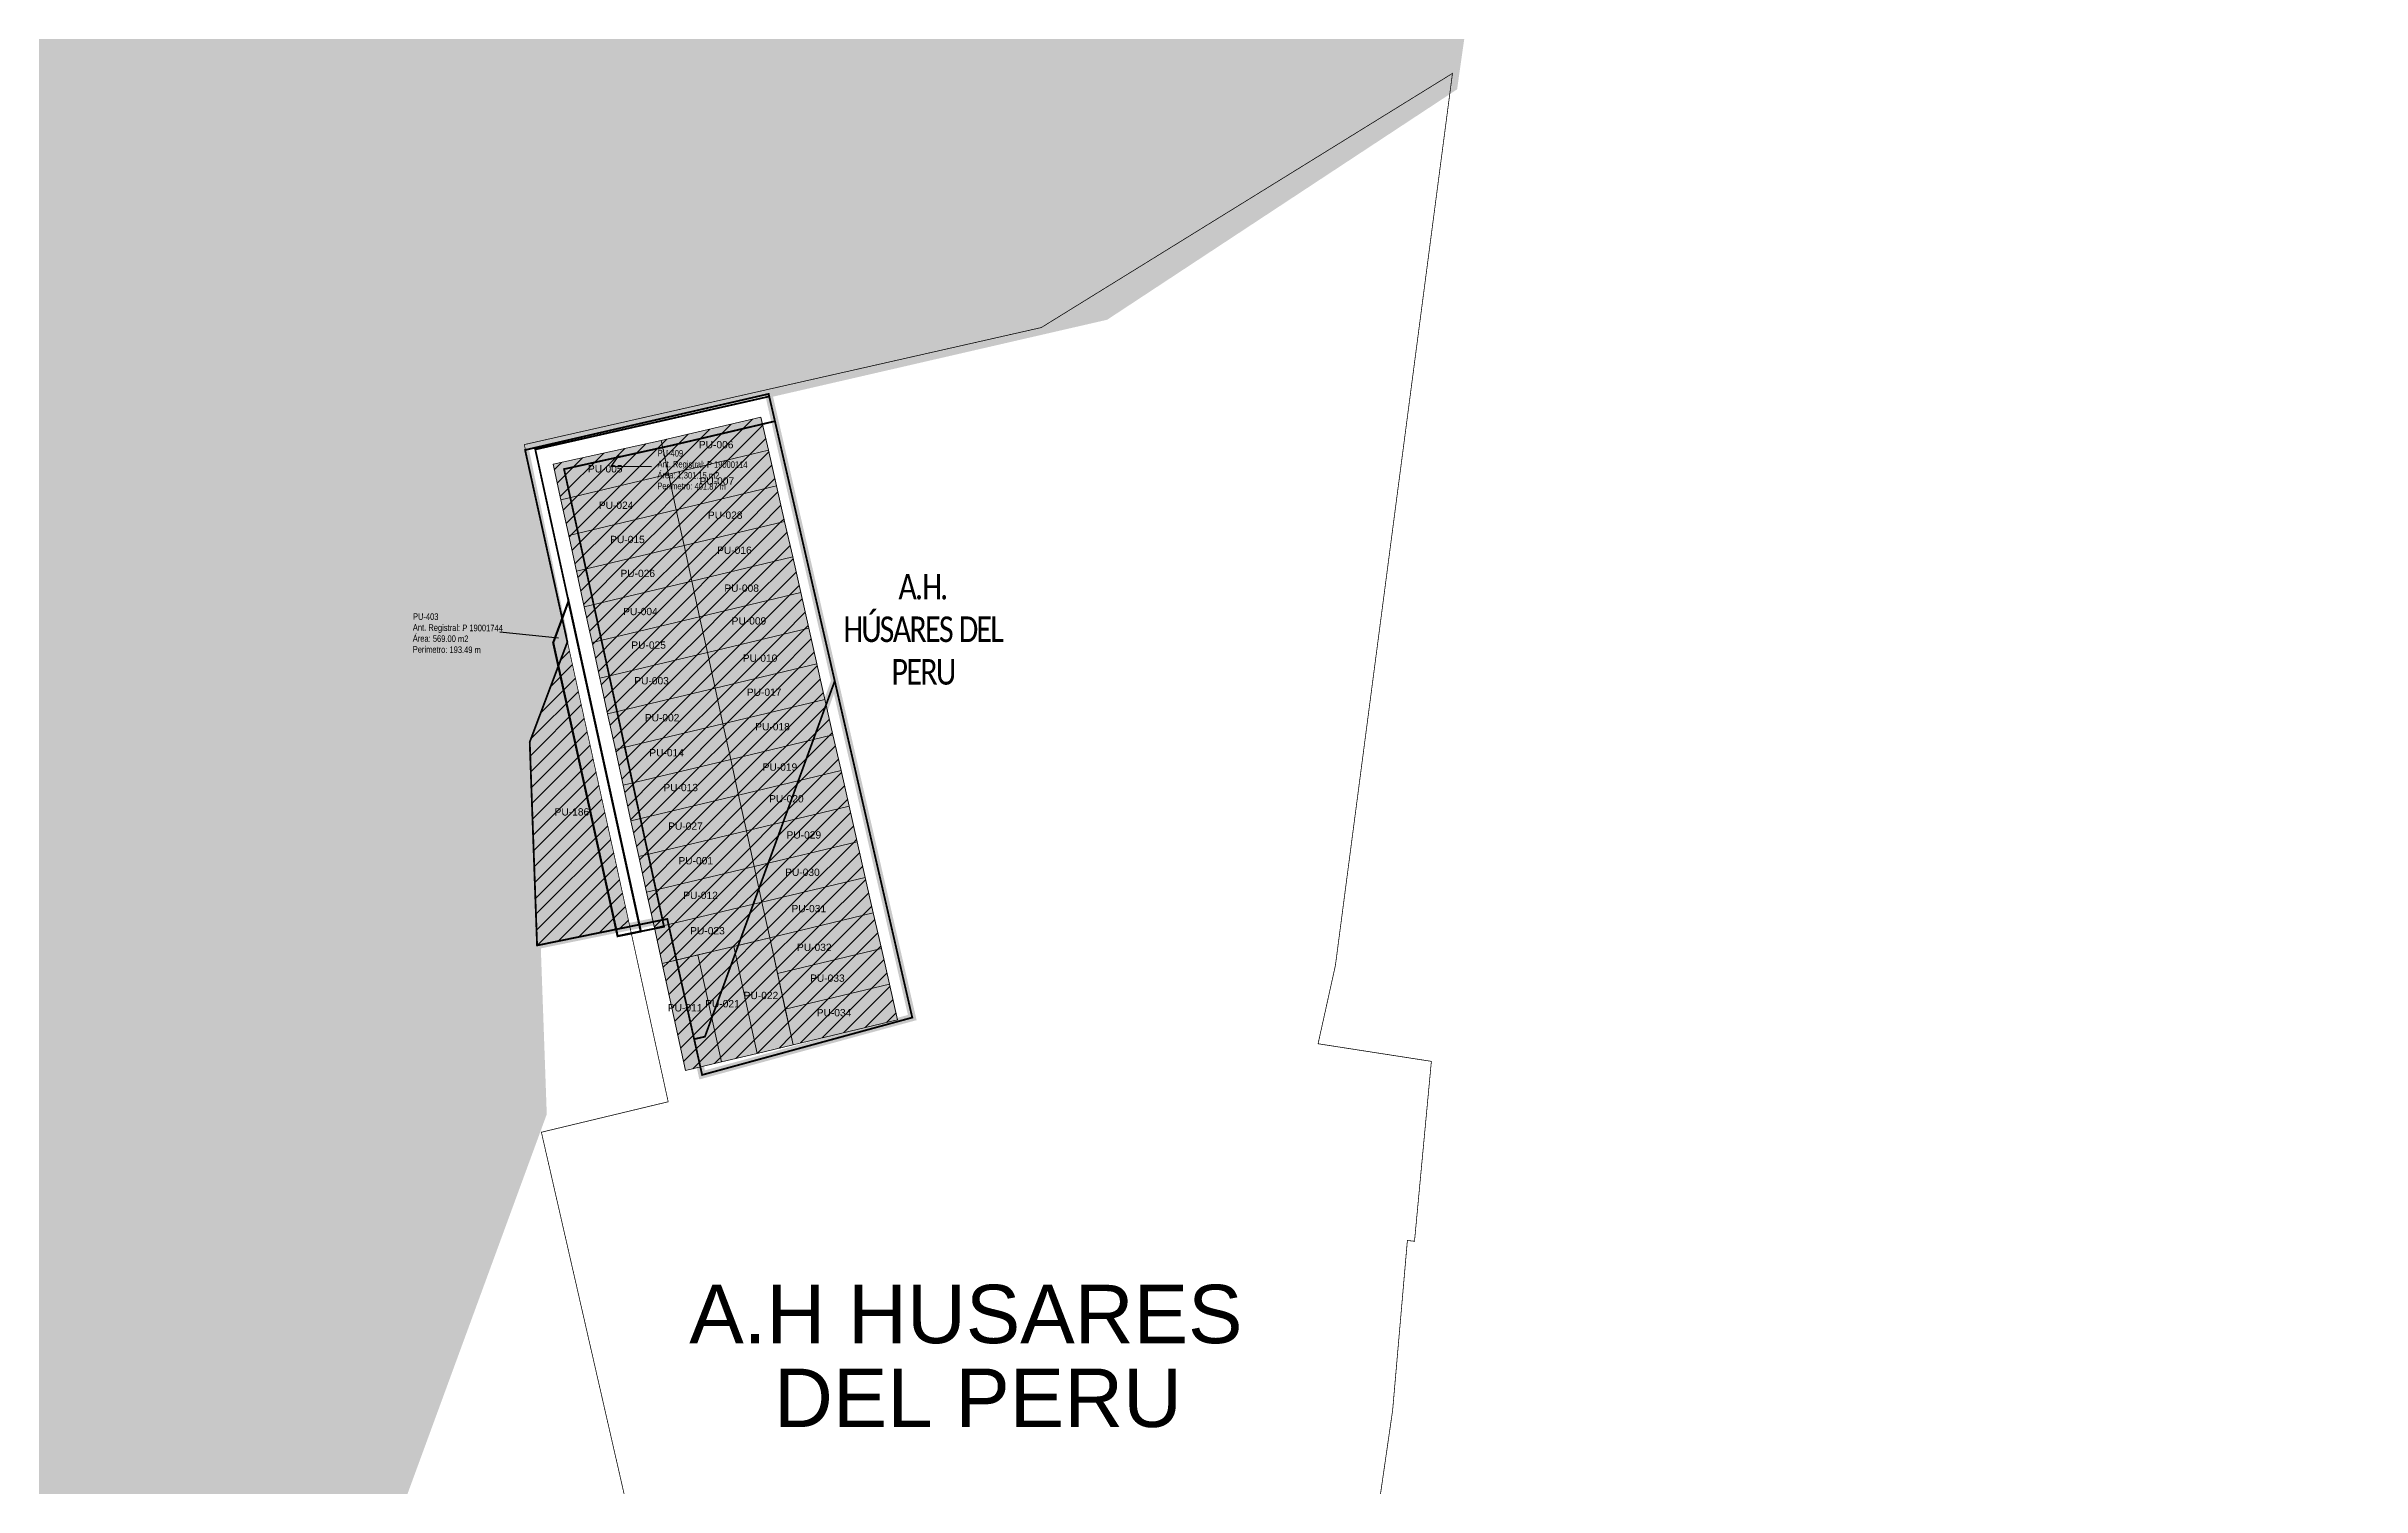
# Model space of a CAD drawing. Header units: metres. Extents: x 546056 to 547654, y 9072317 to 9075555.
# Drawn here: x 546943 to 547577, y 9073526 to 9073920 of the extents above; entities that cross this region are included whole.
import ezdxf
from ezdxf.enums import TextEntityAlignment as Align

# ---------------------------------------------------------------- set-up
doc = ezdxf.new("R2010")
doc.units = ezdxf.units.M
for name, pattern in [('ACAD_ISO04W100', [30, 24, -3, 0, -3]), ('DASHDOT', [1, 0.5, -0.25, 0, -0.25]), ('DASHED', [0.75, 0.5, -0.25])]:
    doc.linetypes.add(name, pattern=pattern)
doc.layers.get('0').update_dxf_attribs({"color": 130})
for name, color, linetype in [('0-poligonos', 7, 'DASHED'), ('3. HACHT_ADQUIRIDO', 3, 'Continuous'), ('CODIGO PREDIO', 5, 'Continuous'), ('COLINDANTES', 7, 'Continuous'), ('ENTREGADOS A OPAT', 130, 'Continuous'), ('LOTES_PREDIOS', 7, 'Continuous'), ('PMD-AEROPUERTO', 6, 'Continuous'), ('TEXTO ADD', 150, 'Continuous'), ('TRANSFERENCIAS', 240, 'Continuous'), ('Transferencias o Adquisiciones Nuevas', 1, 'Continuous')]:
    doc.layers.add(name, color=color, linetype=linetype)
doc.layers.add('USOS', color=2, linetype='Continuous', lineweight=0)
doc.styles.add('arial', font='arial.ttf', dxfattribs={"height": 0.1})
doc.styles.add('Arial Narrow', font='ARIALN.TTF')
doc.styles.get("Standard").update_dxf_attribs({"font": 'arial.ttf'})

msp = doc.modelspace()

# ---------------------------------------------------------------- hatches: boundary and pattern name
at = {"true_color": 0xbdeeff, "transparency": 33554559}
h = msp.add_hatch(color=254, dxfattribs=at)
h.dxf.hatch_style = 1
h.paths.add_polyline_path([(547349.3, 9074052.99), (547347.59, 9074107.75), (547335.9, 9074188.46), (547321.31, 9074245.17), (547392.34, 9074835.03), (547386.14, 9074925.07), (547416.57, 9075031.22), (547427.05, 9075045.78), (547416.93, 9075067.03), (547415.18, 9075076.21), (547429.51, 9075118.23), (547422.26, 9075124.53), (547421.14, 9075147.77), (547434.77, 9075162.43), (547439.89, 9075179.38), (547443.64, 9075197.78), (547462.71, 9075245.98), (547577.46, 9075370.75), (547399.73, 9075531.63), (547385.41, 9075513.8), (547357.77, 9075439.43), (547355.99, 9075440.1), (546239.78, 9072396.33), (546249.8, 9072358.35), (546734.39, 9072481.83), (546808.97, 9072697.79), (546816.43, 9072719.67), (546868.02, 9072857.11), (546870.42, 9072863.77), (547105.84, 9072927.93), (547071.26, 9073050.57), (547073.1, 9073080.4), (547077.07, 9073179.84), (547032.15, 9073499.03), (547079.36, 9073627.77), (547075.7, 9073729.58), (547086.01, 9073756.98), (547074.43, 9073809.59), (547233.46, 9073846.21), (547328.77, 9073908.99)])
at = {"layer": '3. HACHT_ADQUIRIDO', "lineweight": 0, "ltscale": 0.3}
h = msp.add_hatch(color=92, dxfattribs=at)
h.dxf.hatch_style = 1
h.paths.add_polyline_path([(547141.1, 9073809.54), (547139.04, 9073818.61), (547111.69, 9073812.19), (547113.7, 9073802.96)])
h = msp.add_hatch(color=92, dxfattribs=at)
h.dxf.hatch_style = 1
h.paths.add_polyline_path([(547111.69, 9073812.19), (547082.1, 9073805.68), (547084.23, 9073795.91), (547113.7, 9073802.96)])
h = msp.add_hatch(color=92, dxfattribs=at)
h.dxf.hatch_style = 1
h.paths.add_polyline_path([(547143.3, 9073799.79), (547141.1, 9073809.54), (547113.7, 9073802.96), (547115.83, 9073793.19)])
h = msp.add_hatch(color=92, dxfattribs=at)
h.dxf.hatch_style = 1
h.paths.add_polyline_path([(547113.7, 9073802.96), (547115.83, 9073793.19), (547086.37, 9073786.14), (547084.23, 9073795.91)])
h = msp.add_hatch(color=92, dxfattribs=at)
h.dxf.hatch_style = 1
h.paths.add_polyline_path([(547143.3, 9073799.79), (547115.83, 9073793.19), (547117.97, 9073783.42), (547145.51, 9073790.03)])
h = msp.add_hatch(color=92, dxfattribs=at)
h.dxf.hatch_style = 1
h.paths.add_polyline_path([(547115.83, 9073793.19), (547086.37, 9073786.14), (547088.5, 9073776.37), (547117.97, 9073783.42)])
h = msp.add_hatch(color=92, dxfattribs=at)
h.dxf.hatch_style = 1
h.paths.add_polyline_path([(547145.51, 9073790.03), (547117.97, 9073783.42), (547120.1, 9073773.65), (547147.72, 9073780.28)])
h = msp.add_hatch(color=92, dxfattribs=at)
h.dxf.hatch_style = 1
h.paths.add_polyline_path([(547117.97, 9073783.42), (547088.5, 9073776.37), (547090.63, 9073766.6), (547120.1, 9073773.65)])
h = msp.add_hatch(color=92, dxfattribs=at)
h.dxf.hatch_style = 1
h.paths.add_polyline_path([(547147.72, 9073780.28), (547120.1, 9073773.65), (547122.23, 9073763.88), (547149.93, 9073770.53)])
h = msp.add_hatch(color=92, dxfattribs=at)
h.dxf.hatch_style = 1
h.paths.add_polyline_path([(547120.1, 9073773.65), (547090.63, 9073766.6), (547092.77, 9073756.83), (547122.23, 9073763.88)])
h = msp.add_hatch(color=92, dxfattribs=at)
h.dxf.hatch_style = 1
h.paths.add_polyline_path([(547152.14, 9073760.77), (547149.93, 9073770.53), (547122.23, 9073763.88), (547124.37, 9073754.11)])
h = msp.add_hatch(color=92, dxfattribs=at)
h.dxf.hatch_style = 1
h.paths.add_polyline_path([(547122.23, 9073763.88), (547092.77, 9073756.83), (547094.9, 9073747.06), (547124.37, 9073754.11)])
h = msp.add_hatch(color=92, dxfattribs=at)
h.dxf.hatch_style = 1
h.paths.add_polyline_path([(547154.34, 9073751.02), (547152.14, 9073760.77), (547124.37, 9073754.11), (547126.5, 9073744.34)])
h = msp.add_hatch(color=92, dxfattribs=at)
h.dxf.hatch_style = 1
h.paths.add_polyline_path([(547086.03, 9073757.04), (547075.7, 9073729.58), (547077.71, 9073673.86), (547103.11, 9073679.02)])
h = msp.add_hatch(color=92, dxfattribs=at)
h.dxf.hatch_style = 1
h.paths.add_polyline_path([(547124.37, 9073754.11), (547094.9, 9073747.06), (547097.03, 9073737.29), (547126.5, 9073744.34)])
at = {"layer": '3. HACHT_ADQUIRIDO', "ltscale": 0.3}
h = msp.add_hatch(dxfattribs=at)
h.set_pattern_fill('ANSI31', color=92, scale=0.3)
h.paths.add_polyline_path([(547154.34, 9073751.02), (547126.5, 9073744.34), (547128.63, 9073734.57), (547156.55, 9073741.27)], flags=17)
h.paths.add_polyline_path([(547154.34, 9073751.02), (547126.5, 9073744.34), (547128.63, 9073734.57), (547156.55, 9073741.27)], flags=17)
at = {"layer": '3. HACHT_ADQUIRIDO', "lineweight": 0, "ltscale": 0.3}
h = msp.add_hatch(color=92, dxfattribs=at)
h.dxf.hatch_style = 1
h.paths.add_polyline_path([(547154.34, 9073751.02), (547126.5, 9073744.34), (547128.63, 9073734.57), (547156.55, 9073741.27)])
at = {"layer": '3. HACHT_ADQUIRIDO', "ltscale": 0.3}
h = msp.add_hatch(dxfattribs=at)
h.set_pattern_fill('ANSI31', color=92, scale=0.3)
h.paths.add_polyline_path([(547126.5, 9073744.34), (547097.03, 9073737.29), (547099.16, 9073727.52), (547128.63, 9073734.57)], flags=17)
h.paths.add_polyline_path([(547126.5, 9073744.34), (547097.03, 9073737.29), (547099.16, 9073727.52), (547128.63, 9073734.57)], flags=17)
at = {"layer": '3. HACHT_ADQUIRIDO', "lineweight": 0, "ltscale": 0.3}
h = msp.add_hatch(color=92, dxfattribs=at)
h.dxf.hatch_style = 1
h.paths.add_polyline_path([(547126.5, 9073744.34), (547097.03, 9073737.29), (547099.16, 9073727.52), (547128.63, 9073734.57)])
h = msp.add_hatch(color=92, dxfattribs=at)
h.dxf.hatch_style = 1
h.paths.add_polyline_path([(547156.55, 9073741.27), (547128.63, 9073734.57), (547130.77, 9073724.8), (547158.76, 9073731.51)])
h = msp.add_hatch(color=92, dxfattribs=at)
h.dxf.hatch_style = 1
h.paths.add_polyline_path([(547128.63, 9073734.57), (547099.16, 9073727.52), (547101.3, 9073717.75), (547130.77, 9073724.8)])
h = msp.add_hatch(color=92, dxfattribs=at)
h.dxf.hatch_style = 1
h.paths.add_polyline_path([(547158.76, 9073731.51), (547130.77, 9073724.8), (547132.9, 9073715.03), (547160.97, 9073721.76)])
h = msp.add_hatch(color=92, dxfattribs=at)
h.dxf.hatch_style = 1
h.paths.add_polyline_path([(547130.77, 9073724.8), (547101.3, 9073717.75), (547103.43, 9073707.98), (547132.9, 9073715.03)])
h = msp.add_hatch(color=92, dxfattribs=at)
h.dxf.hatch_style = 1
h.paths.add_polyline_path([(547160.97, 9073721.76), (547132.9, 9073715.03), (547135.03, 9073705.26), (547163.17, 9073712.01)])
h = msp.add_hatch(color=92, dxfattribs=at)
h.dxf.hatch_style = 1
h.paths.add_polyline_path([(547132.9, 9073715.03), (547103.43, 9073707.98), (547105.56, 9073698.21), (547135.03, 9073705.26)])
h = msp.add_hatch(color=92, dxfattribs=at)
h.dxf.hatch_style = 1
h.paths.add_polyline_path([(547165.38, 9073702.25), (547163.17, 9073712.01), (547135.03, 9073705.26), (547137.16, 9073695.49)])
h = msp.add_hatch(color=92, dxfattribs=at)
h.dxf.hatch_style = 1
h.paths.add_polyline_path([(547137.16, 9073695.49), (547135.03, 9073705.26), (547105.56, 9073698.21), (547107.7, 9073688.44)])
h = msp.add_hatch(dxfattribs=at)
h.set_pattern_fill('ANSI31', color=92, scale=0.3)
h.paths.add_polyline_path([(547165.38, 9073702.25), (547137.16, 9073695.49), (547139.3, 9073685.72), (547167.59, 9073692.5)], flags=0)
h.paths.add_polyline_path([(547165.38, 9073702.25), (547137.16, 9073695.49), (547139.3, 9073685.72), (547167.59, 9073692.5)], flags=17)
h.paths.add_polyline_path([(547165.38, 9073702.25), (547137.16, 9073695.49), (547139.3, 9073685.72), (547167.59, 9073692.5)], flags=17)
h = msp.add_hatch(color=92, dxfattribs=at)
h.dxf.hatch_style = 1
h.paths.add_polyline_path([(547165.38, 9073702.25), (547137.16, 9073695.49), (547139.3, 9073685.72), (547167.59, 9073692.5)])
h = msp.add_hatch(color=92, dxfattribs=at)
h.dxf.hatch_style = 1
h.paths.add_polyline_path([(547137.16, 9073695.49), (547107.7, 9073688.44), (547109.83, 9073678.67), (547139.3, 9073685.72)])
h = msp.add_hatch(color=92, dxfattribs=at)
h.dxf.hatch_style = 1
h.paths.add_polyline_path([(547167.59, 9073692.5), (547139.3, 9073685.72), (547141.43, 9073675.95), (547169.8, 9073682.75)])
h = msp.add_hatch(color=92, dxfattribs=at)
h.dxf.hatch_style = 1
h.paths.add_polyline_path([(547139.3, 9073685.72), (547109.83, 9073678.67), (547111.96, 9073668.9), (547141.43, 9073675.95)])
h = msp.add_hatch(color=92, dxfattribs=at)
h.dxf.hatch_style = 1
h.paths.add_polyline_path([(547172.01, 9073672.99), (547169.8, 9073682.75), (547141.43, 9073675.95), (547143.56, 9073666.18)])
h = msp.add_hatch(color=92, dxfattribs=at)
h.dxf.hatch_style = 1
h.paths.add_polyline_path([(547121.78, 9073671.25), (547111.96, 9073668.9), (547118.36, 9073639.59), (547128.18, 9073641.94)])
h = msp.add_hatch(color=92, dxfattribs=at)
h.dxf.hatch_style = 1
h.paths.add_polyline_path([(547131.61, 9073673.6), (547121.78, 9073671.25), (547128.18, 9073641.94), (547138.01, 9073644.29)])
h = msp.add_hatch(color=92, dxfattribs=at)
h.dxf.hatch_style = 1
h.paths.add_polyline_path([(547141.43, 9073675.95), (547131.61, 9073673.6), (547138.01, 9073644.29), (547147.83, 9073646.64)])
h = msp.add_hatch(color=92, dxfattribs=at)
h.dxf.hatch_style = 1
h.paths.add_polyline_path([(547172.01, 9073672.99), (547143.56, 9073666.18), (547145.7, 9073656.41), (547174.21, 9073663.24)])
h = msp.add_hatch(color=92, dxfattribs=at)
h.dxf.hatch_style = 1
h.paths.add_polyline_path([(547176.42, 9073653.49), (547174.21, 9073663.24), (547145.7, 9073656.41), (547147.83, 9073646.64)])
at = {"layer": 'ENTREGADOS A OPAT'}
h = msp.add_hatch(dxfattribs=at)
h.set_pattern_fill('ANSI31', color=256)
h.paths.add_polyline_path([(547141.1, 9073809.54), (547139.04, 9073818.61), (547111.69, 9073812.19), (547113.7, 9073802.96)])
h.paths.add_polyline_path([(547121.51, 9073809.51), (547132, 9073809.51), (547132, 9073812.58), (547121.51, 9073812.58)], flags=24)
h = msp.add_hatch(dxfattribs=at)
h.set_pattern_fill('ANSI31', color=256)
h.paths.add_polyline_path([(547111.69, 9073812.19), (547082.1, 9073805.68), (547084.23, 9073795.91), (547113.7, 9073802.96)])
h.paths.add_polyline_path([(547091.13, 9073802.89), (547101.62, 9073802.89), (547101.62, 9073805.96), (547091.13, 9073805.96)], flags=24)
h = msp.add_hatch(dxfattribs=at)
h.set_pattern_fill('ANSI31', color=256)
h.paths.add_polyline_path([(547113.7, 9073802.96), (547086.82, 9073796.53), (547087.24, 9073794.58), (547088.95, 9073786.76), (547115.83, 9073793.19)])
h.paths.add_polyline_path([(547087.24, 9073794.58), (547086.82, 9073796.53), (547084.23, 9073795.91), (547086.37, 9073786.14), (547088.95, 9073786.76)])
h.paths.add_polyline_path([(547110.02, 9073797.38), (547135.72, 9073797.17), (547135.83, 9073810.4), (547110.13, 9073810.61)], flags=9)
h.paths.add_polyline_path([(547094.12, 9073792.92), (547104.61, 9073792.92), (547104.61, 9073795.98), (547094.12, 9073795.98)], flags=24)
h = msp.add_hatch(dxfattribs=at)
h.set_pattern_fill('ANSI31', color=256)
h.paths.add_polyline_path([(547124.37, 9073754.11), (547094.9, 9073747.06), (547097.03, 9073737.29), (547126.5, 9073744.34)])
h.paths.add_polyline_path([(547120.1, 9073773.65), (547090.63, 9073766.6), (547092.77, 9073756.83), (547122.23, 9073763.88)])
h.paths.add_polyline_path([(547103.82, 9073744.83), (547114.32, 9073744.83), (547114.32, 9073747.89), (547103.82, 9073747.89)], flags=24)
h.paths.add_polyline_path([(547100.77, 9073763.79), (547111.26, 9073763.79), (547111.26, 9073766.86), (547100.77, 9073766.86)], flags=24)
h.paths.add_polyline_path([(547100.04, 9073774.24), (547110.53, 9073774.24), (547110.53, 9073777.3), (547100.04, 9073777.3)], flags=9)
h.paths.add_polyline_path([(547097.21, 9073783.53), (547107.71, 9073783.53), (547107.71, 9073786.6), (547097.21, 9073786.6)], flags=9)
h.paths.add_polyline_path([(547126.51, 9073780.58), (547137, 9073780.58), (547137, 9073783.65), (547126.51, 9073783.65)], flags=9)
h.paths.add_polyline_path([(547123.99, 9073790.2), (547134.49, 9073790.2), (547134.49, 9073793.26), (547123.99, 9073793.26)], flags=9)
h.paths.add_polyline_path([(547121.51, 9073809.51), (547132, 9073809.51), (547132, 9073812.58), (547121.51, 9073812.58)], flags=9)
h.paths.add_polyline_path([(547091.13, 9073802.89), (547101.62, 9073802.89), (547101.62, 9073805.96), (547091.13, 9073805.96)], flags=9)
h.paths.add_polyline_path([(547121.7, 9073799.54), (547132.19, 9073799.54), (547132.19, 9073802.61), (547121.7, 9073802.61)], flags=9)
h.paths.add_polyline_path([(547094.3, 9073793.12), (547104.79, 9073793.12), (547104.79, 9073796.18), (547094.3, 9073796.18)], flags=9)
h = msp.add_hatch(dxfattribs=at)
h.set_pattern_fill('ANSI31', color=256)
h.paths.add_polyline_path([(547135.03, 9073705.26), (547105.56, 9073698.21), (547107.7, 9073688.44), (547137.16, 9073695.49)])
h.paths.add_polyline_path([(547115.91, 9073695.52), (547126.41, 9073695.52), (547126.41, 9073698.59), (547115.91, 9073698.59)], flags=24)
h.paths.add_polyline_path([(547100.04, 9073774.24), (547110.53, 9073774.24), (547110.53, 9073777.3), (547100.04, 9073777.3)], flags=9)
h.paths.add_polyline_path([(547130.49, 9073761.23), (547140.99, 9073761.23), (547140.99, 9073764.29), (547130.49, 9073764.29)], flags=9)
h.paths.add_polyline_path([(547136.96, 9073732.25), (547147.45, 9073732.25), (547147.45, 9073735.31), (547136.96, 9073735.31)], flags=9)
h.paths.add_polyline_path([(547138.99, 9073721.18), (547149.48, 9073721.18), (547149.48, 9073724.24), (547138.99, 9073724.24)], flags=9)
h.paths.add_polyline_path([(547097.21, 9073783.53), (547107.71, 9073783.53), (547107.71, 9073786.6), (547097.21, 9073786.6)], flags=9)
h.paths.add_polyline_path([(547106.7, 9073734.7), (547117.2, 9073734.7), (547117.2, 9073737.77), (547106.7, 9073737.77)], flags=9)
h.paths.add_polyline_path([(547103.01, 9073754.61), (547113.5, 9073754.61), (547113.5, 9073757.67), (547103.01, 9073757.67)], flags=9)
h.paths.add_polyline_path([(547103.82, 9073744.83), (547114.32, 9073744.83), (547114.32, 9073747.89), (547103.82, 9073747.89)], flags=9)
h.paths.add_polyline_path([(547100.77, 9073763.79), (547111.26, 9073763.79), (547111.26, 9073766.86), (547100.77, 9073766.86)], flags=9)
h.paths.add_polyline_path([(547134.65, 9073741.69), (547145.15, 9073741.69), (547145.15, 9073744.76), (547134.65, 9073744.76)], flags=9)
h.paths.add_polyline_path([(547126.51, 9073780.58), (547137, 9073780.58), (547137, 9073783.65), (547126.51, 9073783.65)], flags=9)
h.paths.add_polyline_path([(547123.99, 9073790.2), (547134.49, 9073790.2), (547134.49, 9073793.26), (547123.99, 9073793.26)], flags=9)
h.paths.add_polyline_path([(547128.49, 9073770.2), (547138.98, 9073770.2), (547138.98, 9073773.27), (547128.49, 9073773.27)], flags=9)
h.paths.add_polyline_path([(547121.51, 9073809.51), (547132, 9073809.51), (547132, 9073812.58), (547121.51, 9073812.58)], flags=9)
h.paths.add_polyline_path([(547091.13, 9073802.89), (547101.62, 9073802.89), (547101.62, 9073805.96), (547091.13, 9073805.96)], flags=9)
h.paths.add_polyline_path([(547121.7, 9073799.54), (547132.19, 9073799.54), (547132.19, 9073802.61), (547121.7, 9073802.61)], flags=9)
h.paths.add_polyline_path([(547133.53, 9073751.03), (547144.02, 9073751.03), (547144.02, 9073754.09), (547133.53, 9073754.09)], flags=9)
h.paths.add_polyline_path([(547094.3, 9073793.12), (547104.79, 9073793.12), (547104.79, 9073796.18), (547094.3, 9073796.18)], flags=9)
h = msp.add_hatch(dxfattribs=at)
h.set_pattern_fill('ANSI31', color=256)
h.paths.add_polyline_path([(547130.77, 9073724.8), (547101.3, 9073717.75), (547103.43, 9073707.98), (547132.9, 9073715.03)])
h.paths.add_polyline_path([(547111.79, 9073715.57), (547122.28, 9073715.57), (547122.28, 9073718.64), (547111.79, 9073718.64)], flags=24)
h.paths.add_polyline_path([(547100.04, 9073774.24), (547110.53, 9073774.24), (547110.53, 9073777.3), (547100.04, 9073777.3)], flags=9)
h.paths.add_polyline_path([(547097.21, 9073783.53), (547107.71, 9073783.53), (547107.71, 9073786.6), (547097.21, 9073786.6)], flags=9)
h.paths.add_polyline_path([(547126.51, 9073780.58), (547137, 9073780.58), (547137, 9073783.65), (547126.51, 9073783.65)], flags=9)
h.paths.add_polyline_path([(547123.99, 9073790.2), (547134.49, 9073790.2), (547134.49, 9073793.26), (547123.99, 9073793.26)], flags=9)
h.paths.add_polyline_path([(547121.51, 9073809.51), (547132, 9073809.51), (547132, 9073812.58), (547121.51, 9073812.58)], flags=9)
h.paths.add_polyline_path([(547091.13, 9073802.89), (547101.62, 9073802.89), (547101.62, 9073805.96), (547091.13, 9073805.96)], flags=9)
h.paths.add_polyline_path([(547121.7, 9073799.54), (547132.19, 9073799.54), (547132.19, 9073802.61), (547121.7, 9073802.61)], flags=9)
h.paths.add_polyline_path([(547094.3, 9073793.12), (547104.79, 9073793.12), (547104.79, 9073796.18), (547094.3, 9073796.18)], flags=9)
h = msp.add_hatch(dxfattribs=at)
h.set_pattern_fill('ANSI31', color=256)
h.paths.add_polyline_path([(547141.1, 9073809.54), (547113.7, 9073802.96), (547115.83, 9073793.19), (547143.3, 9073799.79)])
h.paths.add_polyline_path([(547121.7, 9073799.54), (547132.19, 9073799.54), (547132.19, 9073802.61), (547121.7, 9073802.61)], flags=24)
h = msp.add_hatch(dxfattribs=at)
h.set_pattern_fill('ANSI31', color=256)
h.paths.add_polyline_path([(547115.83, 9073793.19), (547117.97, 9073783.42), (547145.51, 9073790.03), (547143.3, 9073799.79)])
h.paths.add_polyline_path([(547123.99, 9073790.2), (547134.49, 9073790.2), (547134.49, 9073793.26), (547123.99, 9073793.26)], flags=24)
h.paths.add_polyline_path([(547094.12, 9073792.92), (547104.61, 9073792.92), (547104.61, 9073795.98), (547094.12, 9073795.98)], flags=9)
h.paths.add_polyline_path([(547159.36, 9073738.51), (547206.74, 9073738.51), (547206.74, 9073780.9), (547159.36, 9073780.9)], flags=9)
h.paths.add_polyline_path([(547113.01, 9073655.23), (547123.5, 9073655.23), (547123.5, 9073658.29), (547113.01, 9073658.29)], flags=9)
h.paths.add_polyline_path([(547123.23, 9073656.34), (547133.73, 9073656.34), (547133.73, 9073659.4), (547123.23, 9073659.4)], flags=9)
h.paths.add_polyline_path([(547133.77, 9073658.61), (547144.27, 9073658.61), (547144.27, 9073661.67), (547133.77, 9073661.67)], flags=9)
h.paths.add_polyline_path([(547153.79, 9073653.88), (547164.29, 9073653.88), (547164.29, 9073656.95), (547153.79, 9073656.95)], flags=9)
h.paths.add_polyline_path([(547148.38, 9073671.79), (547158.88, 9073671.79), (547158.88, 9073674.86), (547148.38, 9073674.86)], flags=9)
h.paths.add_polyline_path([(547145.14, 9073692.37), (547155.64, 9073692.37), (547155.64, 9073695.43), (547145.14, 9073695.43)], flags=9)
h.paths.add_polyline_path([(547146.88, 9073682.39), (547157.38, 9073682.39), (547157.38, 9073685.45), (547146.88, 9073685.45)], flags=9)
h.paths.add_polyline_path([(547151.98, 9073663.36), (547162.47, 9073663.36), (547162.47, 9073666.42), (547151.98, 9073666.42)], flags=9)
h.paths.add_polyline_path([(547140.74, 9073712.48), (547151.24, 9073712.48), (547151.24, 9073715.55), (547140.74, 9073715.55)], flags=9)
h.paths.add_polyline_path([(547115.23, 9073560.47), (547275.07, 9073560.47), (547275.07, 9073585.29), (547115.23, 9073585.29)], flags=9)
h.paths.add_polyline_path([(547132.32, 9073537.58), (547258.45, 9073537.58), (547258.45, 9073561.99), (547132.32, 9073561.99)], flags=9)
h = msp.add_hatch(dxfattribs=at)
h.set_pattern_fill('ANSI31', color=256)
h.paths.add_polyline_path([(547115.83, 9073793.19), (547086.37, 9073786.14), (547088.5, 9073776.37), (547117.97, 9073783.42)])
h.paths.add_polyline_path([(547097.21, 9073783.53), (547107.71, 9073783.53), (547107.71, 9073786.6), (547097.21, 9073786.6)], flags=24)
h = msp.add_hatch(dxfattribs=at)
h.set_pattern_fill('ANSI31', color=256)
h.paths.add_polyline_path([(547147.72, 9073780.28), (547145.51, 9073790.03), (547117.97, 9073783.42), (547120.1, 9073773.65)])
h.paths.add_polyline_path([(547126.51, 9073780.58), (547137, 9073780.58), (547137, 9073783.65), (547126.51, 9073783.65)], flags=24)
h = msp.add_hatch(dxfattribs=at)
h.set_pattern_fill('ANSI31', color=256)
h.paths.add_polyline_path([(547117.97, 9073783.42), (547088.5, 9073776.37), (547090.63, 9073766.6), (547120.1, 9073773.65)])
h.paths.add_polyline_path([(547100.04, 9073774.24), (547110.53, 9073774.24), (547110.53, 9073777.3), (547100.04, 9073777.3)], flags=24)
h = msp.add_hatch(dxfattribs=at)
h.set_pattern_fill('ANSI31', color=256)
h.paths.add_polyline_path([(547149.93, 9073770.53), (547147.72, 9073780.28), (547120.1, 9073773.65), (547122.23, 9073763.88)])
h.paths.add_polyline_path([(547128.49, 9073770.2), (547138.98, 9073770.2), (547138.98, 9073773.27), (547128.49, 9073773.27)], flags=24)
h = msp.add_hatch(dxfattribs=at)
h.set_pattern_fill('ANSI31', color=256)
h.paths.add_polyline_path([(547149.93, 9073770.53), (547122.23, 9073763.88), (547124.37, 9073754.11), (547152.14, 9073760.77)])
h.paths.add_polyline_path([(547130.49, 9073761.23), (547140.99, 9073761.23), (547140.99, 9073764.29), (547130.49, 9073764.29)], flags=24)
h = msp.add_hatch(dxfattribs=at)
h.set_pattern_fill('ANSI31', color=256)
h.paths.add_polyline_path([(547122.23, 9073763.88), (547092.77, 9073756.83), (547094.9, 9073747.06), (547124.37, 9073754.11)])
h.paths.add_polyline_path([(547103.01, 9073754.61), (547113.5, 9073754.61), (547113.5, 9073757.67), (547103.01, 9073757.67)], flags=24)
h = msp.add_hatch(dxfattribs=at)
h.set_pattern_fill('ANSI31', color=256)
h.paths.add_polyline_path([(547152.14, 9073760.77), (547124.37, 9073754.11), (547126.5, 9073744.34), (547154.34, 9073751.02)])
h.paths.add_polyline_path([(547133.53, 9073751.03), (547144.02, 9073751.03), (547144.02, 9073754.09), (547133.53, 9073754.09)], flags=24)
h = msp.add_hatch(dxfattribs=at)
h.set_pattern_fill('ANSI31', color=256)
h.paths.add_polyline_path([(547086.03, 9073757.04), (547075.7, 9073729.58), (547077.71, 9073673.86), (547103.11, 9073679.02)])
h = msp.add_hatch(dxfattribs=at)
h.set_pattern_fill('ANSI31', color=256)
h.paths.add_polyline_path([(547154.34, 9073751.02), (547126.5, 9073744.34), (547128.63, 9073734.57), (547156.55, 9073741.27)])
h.paths.add_polyline_path([(547156.88, 9073739.82), (547156.55, 9073741.27), (547128.63, 9073734.57), (547130.77, 9073724.8), (547153.38, 9073730.22)])
h.paths.add_polyline_path([(547153.38, 9073730.22), (547130.77, 9073724.8), (547132.9, 9073715.03), (547149.26, 9073718.95)])
h.paths.add_polyline_path([(547149.26, 9073718.95), (547132.9, 9073715.03), (547135.03, 9073705.26), (547145.15, 9073707.69)])
h.paths.add_polyline_path([(547158.76, 9073731.51), (547153.38, 9073730.22), (547149.26, 9073718.95), (547160.97, 9073721.76)])
h.paths.add_polyline_path([(547156.88, 9073739.82), (547153.38, 9073730.22), (547158.76, 9073731.51)])
h.paths.add_polyline_path([(547160.97, 9073721.76), (547149.26, 9073718.95), (547145.15, 9073707.69), (547163.17, 9073712.01)])
h.paths.add_polyline_path([(547134.65, 9073741.69), (547145.15, 9073741.69), (547145.15, 9073744.76), (547134.65, 9073744.76)], flags=24)
h.paths.add_polyline_path([(547136.96, 9073732.25), (547147.45, 9073732.25), (547147.45, 9073735.31), (547136.96, 9073735.31)], flags=24)
h.paths.add_polyline_path([(547138.99, 9073721.18), (547149.48, 9073721.18), (547149.48, 9073724.24), (547138.99, 9073724.24)], flags=24)
h.paths.add_polyline_path([(547140.74, 9073712.48), (547151.24, 9073712.48), (547151.24, 9073715.55), (547140.74, 9073715.55)], flags=9)
h = msp.add_hatch(dxfattribs=at)
h.set_pattern_fill('ANSI31', color=256)
h.paths.add_polyline_path([(547126.5, 9073744.34), (547097.03, 9073737.29), (547099.16, 9073727.52), (547128.63, 9073734.57)])
h.paths.add_polyline_path([(547106.7, 9073734.7), (547117.2, 9073734.7), (547117.2, 9073737.77), (547106.7, 9073737.77)], flags=24)
h = msp.add_hatch(dxfattribs=at)
h.set_pattern_fill('ANSI31', color=256)
h.paths.add_polyline_path([(547128.63, 9073734.57), (547101.75, 9073728.14), (547102.17, 9073726.2), (547103.88, 9073718.37), (547130.77, 9073724.8)])
h.paths.add_polyline_path([(547102.17, 9073726.2), (547101.75, 9073728.14), (547099.16, 9073727.52), (547101.3, 9073717.75), (547103.88, 9073718.37)])
h.paths.add_polyline_path([(547107.94, 9073725.12), (547118.43, 9073725.12), (547118.43, 9073728.18), (547107.94, 9073728.18)], flags=24)
h = msp.add_hatch(dxfattribs=at)
h.set_pattern_fill('ANSI31', color=256)
h.paths.add_polyline_path([(547163.17, 9073712.01), (547145.15, 9073707.69), (547141.04, 9073696.42), (547165.38, 9073702.25)])
h.paths.add_polyline_path([(547145.15, 9073707.69), (547135.03, 9073705.26), (547137.16, 9073695.49), (547141.04, 9073696.42)])
h.paths.add_polyline_path([(547132.9, 9073715.03), (547106.02, 9073708.6), (547106.44, 9073706.66), (547108.15, 9073698.83), (547135.03, 9073705.26)])
h.paths.add_polyline_path([(547106.44, 9073706.66), (547106.02, 9073708.6), (547103.43, 9073707.98), (547105.56, 9073698.21), (547108.15, 9073698.83)])
h.paths.add_polyline_path([(547145.52, 9073702.59), (547156.01, 9073702.59), (547156.01, 9073705.65), (547145.52, 9073705.65)], flags=24)
h.paths.add_polyline_path([(547113.09, 9073705), (547123.59, 9073705), (547123.59, 9073708.07), (547113.09, 9073708.07)], flags=24)
h = msp.add_hatch(dxfattribs=at)
h.set_pattern_fill('ANSI31', color=256)
h.paths.add_polyline_path([(547167.59, 9073692.5), (547165.38, 9073702.25), (547141.04, 9073696.42), (547138.49, 9073689.43), (547139.3, 9073685.72)])
h.paths.add_polyline_path([(547141.04, 9073696.42), (547137.16, 9073695.49), (547138.49, 9073689.43)])
h.paths.add_polyline_path([(547145.14, 9073692.37), (547155.64, 9073692.37), (547155.64, 9073695.43), (547145.14, 9073695.43)], flags=24)
h = msp.add_hatch(dxfattribs=at)
h.set_pattern_fill('ANSI31', color=256)
h.paths.add_polyline_path([(547138.49, 9073689.43), (547137.16, 9073695.49), (547107.7, 9073688.44), (547109.47, 9073680.31), (547113.37, 9073681.11), (547113.71, 9073679.6), (547136.93, 9073685.15)])
h.paths.add_polyline_path([(547138.49, 9073689.43), (547136.93, 9073685.15), (547139.3, 9073685.72)])
h.paths.add_polyline_path([(547113.71, 9073679.6), (547113.37, 9073681.11), (547109.47, 9073680.31), (547109.83, 9073678.67)])
h.paths.add_polyline_path([(547117.24, 9073686.02), (547127.74, 9073686.02), (547127.74, 9073689.09), (547117.24, 9073689.09)], flags=24)
h = msp.add_hatch(dxfattribs=at)
h.set_pattern_fill('ANSI31', color=256)
h.paths.add_polyline_path([(547169.8, 9073682.75), (547167.59, 9073692.5), (547139.3, 9073685.72), (547141.43, 9073675.95)])
h.paths.add_polyline_path([(547146.88, 9073682.39), (547157.38, 9073682.39), (547157.38, 9073685.45), (547146.88, 9073685.45)], flags=24)
h = msp.add_hatch(dxfattribs=at)
h.set_pattern_fill('ANSI31', color=256)
h.paths.add_polyline_path([(547113.71, 9073679.6), (547109.83, 9073678.67), (547111.96, 9073668.9), (547115.89, 9073669.84)])
h.paths.add_polyline_path([(547136.93, 9073685.15), (547113.71, 9073679.6), (547115.89, 9073669.84), (547121.78, 9073671.25), (547132.82, 9073673.89)])
h.paths.add_polyline_path([(547139.3, 9073685.72), (547136.93, 9073685.15), (547132.82, 9073673.89), (547141.43, 9073675.95)])
h.paths.add_polyline_path([(547119.14, 9073676.33), (547129.63, 9073676.33), (547129.63, 9073679.4), (547119.14, 9073679.4)], flags=24)
h = msp.add_hatch(dxfattribs=at)
h.set_pattern_fill('ANSI31', color=256)
h.paths.add_polyline_path([(547169.8, 9073682.75), (547141.43, 9073675.95), (547143.56, 9073666.18), (547172.01, 9073672.99)])
h.paths.add_polyline_path([(547172.01, 9073672.99), (547143.56, 9073666.18), (547145.7, 9073656.41), (547174.21, 9073663.24)])
h.paths.add_polyline_path([(547174.21, 9073663.24), (547145.7, 9073656.41), (547147.83, 9073646.64), (547176.42, 9073653.49)])
h.paths.add_polyline_path([(547148.38, 9073671.79), (547158.88, 9073671.79), (547158.88, 9073674.86), (547148.38, 9073674.86)], flags=24)
h.paths.add_polyline_path([(547151.98, 9073663.36), (547162.47, 9073663.36), (547162.47, 9073666.42), (547151.98, 9073666.42)], flags=24)
h.paths.add_polyline_path([(547153.79, 9073653.88), (547164.29, 9073653.88), (547164.29, 9073656.95), (547153.79, 9073656.95)], flags=24)
h = msp.add_hatch(dxfattribs=at)
h.set_pattern_fill('ANSI31', color=256)
h.paths.add_polyline_path([(547115.89, 9073669.84), (547111.96, 9073668.9), (547118.36, 9073639.59), (547122.43, 9073640.56), (547120.73, 9073648.19)])
h.paths.add_polyline_path([(547121.78, 9073671.25), (547115.89, 9073669.84), (547120.73, 9073648.19), (547123.68, 9073648.86), (547125.55, 9073653.99)])
h.paths.add_polyline_path([(547125.55, 9073653.99), (547123.68, 9073648.86), (547120.73, 9073648.19), (547122.43, 9073640.56), (547128.18, 9073641.94)])
h.paths.add_polyline_path([(547113.01, 9073655.23), (547123.5, 9073655.23), (547123.5, 9073658.29), (547113.01, 9073658.29)], flags=9)
h.paths.add_polyline_path([(547123.23, 9073656.34), (547133.73, 9073656.34), (547133.73, 9073659.4), (547123.23, 9073659.4)], flags=9)
h = msp.add_hatch(dxfattribs=at)
h.set_pattern_fill('ANSI31', color=256)
h.paths.add_polyline_path([(547132.02, 9073671.71), (547125.55, 9073653.99), (547128.18, 9073641.94), (547138.01, 9073644.29)])
h.paths.add_polyline_path([(547132.02, 9073671.71), (547131.61, 9073673.6), (547121.78, 9073671.25), (547125.55, 9073653.99)])
h.paths.add_polyline_path([(547123.23, 9073656.34), (547133.73, 9073656.34), (547133.73, 9073659.4), (547123.23, 9073659.4)], flags=9)
h.paths.add_polyline_path([(547133.77, 9073658.61), (547144.27, 9073658.61), (547144.27, 9073661.67), (547133.77, 9073661.67)], flags=9)
h = msp.add_hatch(dxfattribs=at)
h.set_pattern_fill('ANSI31', color=256)
h.paths.add_polyline_path([(547141.43, 9073675.95), (547132.82, 9073673.89), (547132.02, 9073671.71), (547138.01, 9073644.29), (547147.83, 9073646.64), (547145.7, 9073656.41)])
h.paths.add_polyline_path([(547133.77, 9073658.61), (547144.27, 9073658.61), (547144.27, 9073661.67), (547133.77, 9073661.67)], flags=25)

# ---------------------------------------------------------------- linework, layer by layer
at = {"color": 6, "const_width": 2}
msp.add_lwpolyline([(547105.84, 9072927.93), (547071.26, 9073050.57), (547073.1, 9073080.4), (547077.07, 9073179.84), (547032.15, 9073499.03), (547079.36, 9073627.77), (547077.71, 9073673.86), (547113.37, 9073681.11), (547120.73, 9073648.19), (547122.92, 9073638.38), (547180.47, 9073654.1), (547159.24, 9073746.3), (547141.14, 9073824.95), (547233.46, 9073846.21), (547328.77, 9073908.99), (547349.3, 9074052.99), (547347.59, 9074107.75), (547335.9, 9074188.46), (547321.31, 9074245.17), (547392.34, 9074835.03)], dxfattribs=at)
at = {"layer": '0-poligonos', "ltscale": 5, "const_width": 2}
msp.add_lwpolyline([(547347.68, 9074484.15), (547319.53, 9074247.01), (547334.1, 9074190.17), (547345.81, 9074109.54), (547347.65, 9074054.64), (547340.07, 9074001.03), (547327.28, 9073910.55), (547262.55, 9073867.71), (547232.04, 9073847.52), (547104.42, 9073818.33), (547074.26, 9073810.75), (547085.06, 9073758.84), (547079.95, 9073726.38), (547075.78, 9073621.78), (547034.6, 9073509.17), (547034.25, 9073508.34), (547031.2, 9073500.24), (547053.45, 9073345.99), (547076.86, 9073181.61), (547075.5, 9073142.4), (547073.3, 9073081.95), (547071.25, 9073052.15), (547088.49, 9072991.54)], dxfattribs=at)
for points in [[(547140.75, 9073826.64), (547104.42, 9073818.33), (547074.26, 9073810.75), (547085.06, 9073758.84), (547079.95, 9073726.38), (547077.86, 9073673.89), (547113.37, 9073681.11), (547120.73, 9073648.19), (547123.68, 9073648.86), (547159.24, 9073746.3)], [(547180.47, 9073654.1), (547159.24, 9073746.3), (547123.68, 9073648.86), (547120.73, 9073648.19), (547122.92, 9073638.38)]]:
    msp.add_lwpolyline(points, close=True, dxfattribs=at)
at = {"layer": 'COLINDANTES', "color": 8, "linetype": 'Continuous', "lineweight": 0, "ltscale": 250, "const_width": 0.2}
msp.add_lwpolyline([(547104.28, 9073511.63), (547078.89, 9073622.68), (547113.62, 9073631.02), (547074.21, 9073811.07), (547215.8, 9073843.13), (547328.43, 9073912.77), (547296.37, 9073668.4), (547291.62, 9073646.92), (547322.65, 9073642.1), (547318.03, 9073592.81), (547316.08, 9073593.02), (547312.04, 9073546.5), (547298.83, 9073455.45)], dxfattribs=at)
at = {"layer": 'LOTES_PREDIOS', "color": 250, "linetype": 'Continuous', "lineweight": 0}
for points in [[(547141.1, 9073809.54), (547139.04, 9073818.61), (547111.69, 9073812.19), (547113.7, 9073802.96)], [(547143.3, 9073799.79), (547141.1, 9073809.54), (547113.7, 9073802.96), (547115.83, 9073793.19)], [(547143.3, 9073799.79), (547115.83, 9073793.19), (547117.97, 9073783.42), (547145.51, 9073790.03)], [(547115.83, 9073793.19), (547086.37, 9073786.14), (547088.5, 9073776.37), (547117.97, 9073783.42)], [(547147.72, 9073780.28), (547120.1, 9073773.65), (547122.23, 9073763.88), (547149.93, 9073770.53)], [(547120.1, 9073773.65), (547090.63, 9073766.6), (547092.77, 9073756.83), (547122.23, 9073763.88)], [(547122.23, 9073763.88), (547092.77, 9073756.83), (547094.9, 9073747.06), (547124.37, 9073754.11)], [(547126.5, 9073744.34), (547097.03, 9073737.29), (547099.16, 9073727.52), (547128.63, 9073734.57)], [(547128.63, 9073734.57), (547099.16, 9073727.52), (547101.3, 9073717.75), (547130.77, 9073724.8)], [(547165.38, 9073702.25), (547163.17, 9073712.01), (547135.03, 9073705.26), (547137.16, 9073695.49)], [(547165.38, 9073702.25), (547137.16, 9073695.49), (547139.3, 9073685.72), (547167.59, 9073692.5)], [(547137.16, 9073695.49), (547107.7, 9073688.44), (547109.83, 9073678.67), (547139.3, 9073685.72)], [(547167.59, 9073692.5), (547139.3, 9073685.72), (547141.43, 9073675.95), (547169.8, 9073682.75)], [(547139.3, 9073685.72), (547109.83, 9073678.67), (547111.96, 9073668.9), (547141.43, 9073675.95)], [(547172.01, 9073672.99), (547169.8, 9073682.75), (547141.43, 9073675.95), (547143.56, 9073666.18)], [(547121.78, 9073671.25), (547111.96, 9073668.9), (547118.36, 9073639.59), (547128.18, 9073641.94)], [(547131.61, 9073673.6), (547121.78, 9073671.25), (547128.18, 9073641.94), (547138.01, 9073644.29)], [(547141.43, 9073675.95), (547131.61, 9073673.6), (547138.01, 9073644.29), (547147.83, 9073646.64)], [(547172.01, 9073672.99), (547143.56, 9073666.18), (547145.7, 9073656.41), (547174.21, 9073663.24)], [(547176.42, 9073653.49), (547174.21, 9073663.24), (547145.7, 9073656.41), (547147.83, 9073646.64)]]:
    msp.add_lwpolyline(points, close=True, dxfattribs=at).dxf.unprotected_set("ltscale", 0)
for points in [[(547111.69, 9073812.19), (547082.1, 9073805.68), (547084.23, 9073795.91), (547113.7, 9073802.96)], [(547115.83, 9073793.19), (547086.37, 9073786.14), (547084.23, 9073795.91)], [(547117.97, 9073783.42), (547120.1, 9073773.65), (547147.72, 9073780.28), (547145.51, 9073790.03)], [(547088.5, 9073776.37), (547090.63, 9073766.6), (547120.1, 9073773.65), (547117.97, 9073783.42)], [(547122.23, 9073763.88), (547124.37, 9073754.11), (547152.14, 9073760.77), (547149.93, 9073770.53)], [(547154.34, 9073751.02), (547152.14, 9073760.77), (547124.37, 9073754.11), (547126.5, 9073744.34)], [(547094.9, 9073747.06), (547097.03, 9073737.29), (547126.5, 9073744.34), (547124.37, 9073754.11)], [(547154.34, 9073751.02), (547126.5, 9073744.34), (547128.63, 9073734.57), (547156.55, 9073741.27)], [(547128.63, 9073734.57), (547130.77, 9073724.8), (547158.76, 9073731.51), (547154.34, 9073751.02)], [(547130.77, 9073724.8), (547132.9, 9073715.03), (547160.97, 9073721.76), (547158.76, 9073731.51)], [(547101.3, 9073717.75), (547103.43, 9073707.98), (547132.9, 9073715.03), (547130.77, 9073724.8)], [(547132.9, 9073715.03), (547135.03, 9073705.26), (547163.17, 9073712.01), (547160.97, 9073721.76)], [(547103.43, 9073707.98), (547105.56, 9073698.21), (547135.03, 9073705.26), (547132.9, 9073715.03)], [(547105.56, 9073698.21), (547107.7, 9073688.44), (547137.16, 9073695.49)]]:
    msp.add_lwpolyline(points, dxfattribs=at).dxf.unprotected_set("ltscale", 0)
at = {"layer": 'PMD-AEROPUERTO', "color": 1, "linetype": 'DASHDOT', "ltscale": 5, "const_width": 0.5}
msp.add_lwpolyline([(547159.24, 9073746.3), (547141.14, 9073824.95), (547074.43, 9073809.59), (547086.01, 9073756.98), (547075.7, 9073729.58), (547077.71, 9073673.86), (547113.37, 9073681.11), (547120.73, 9073648.19), (547123.68, 9073648.86)], close=True, dxfattribs=at)
at = {"layer": 'PMD-AEROPUERTO', "color": 5, "linetype": 'DASHDOT', "ltscale": 15, "const_width": 0.5}
msp.add_lwpolyline([(547180.47, 9073654.1), (547159.24, 9073746.3), (547123.68, 9073648.86), (547120.73, 9073648.19), (547122.92, 9073638.38)], close=True, dxfattribs=at)
at = {"layer": 'TRANSFERENCIAS', "color": 3, "linetype": 'ACAD_ISO04W100', "const_width": 0.6}
msp.add_lwpolyline([(547099.77, 9073676.4), (547106.12, 9073677.69), (547086.32, 9073768.15), (547083.67, 9073760.97), (547082.13, 9073756.79)], close=True, dxfattribs=at)
at = {"layer": 'Transferencias o Adquisiciones Nuevas'}
for p, q in [((547097.96, 9073805.05), (547100.19, 9073808.13)), ((547109.03, 9073804.96), (547097.96, 9073805.05)), ((547067.54, 9073759.8), (547083.55, 9073758.13))]:
    msp.add_line(p, q, dxfattribs=at)
at = {"layer": 'USOS', "color": 5, "const_width": 0.5}
msp.add_lwpolyline([(547141.29, 9073824.26), (547077.22, 9073809.74), (547106.12, 9073677.69), (547112.48, 9073678.98), (547110.7, 9073687.12), (547108.57, 9073696.89), (547106.44, 9073706.66), (547104.31, 9073716.43), (547102.17, 9073726.2), (547100.04, 9073735.97), (547097.91, 9073745.74), (547095.77, 9073755.51), (547093.64, 9073765.28), (547091.51, 9073775.05), (547089.38, 9073784.82), (547087.24, 9073794.58), (547085.1, 9073804.35), (547114.69, 9073810.87), (547142.05, 9073817.29), (547142.86, 9073817.48)], close=True, dxfattribs=at)

# ---------------------------------------------------------------- texts
at = {"layer": 'CODIGO PREDIO', "style": 'arial'}
for s, p in [('PU-006', (547126.76, 9073811.06)), ('PU-005', (547096.38, 9073804.44)), ('PU-007', (547126.95, 9073801.09)), ('PU-024', (547099.36, 9073794.46)), ('PU-028', (547129.24, 9073791.74)), ('PU-015', (547102.46, 9073785.08)), ('PU-016', (547131.75, 9073782.13)), ('PU-026', (547105.28, 9073775.78)), ('PU-008', (547133.74, 9073771.75)), ('PU-004', (547106.02, 9073765.34)), ('PU-009', (547135.74, 9073762.77)), ('PU-025', (547108.26, 9073756.15)), ('PU-010', (547138.78, 9073752.57)), ('PU-003', (547109.07, 9073746.37)), ('PU-017', (547139.9, 9073743.24)), ('PU-002', (547111.95, 9073736.25)), ('PU-018', (547142.2, 9073733.79)), ('PU-014', (547113.19, 9073726.66)), ('PU-019', (547144.23, 9073722.72)), ('PU-013', (547117.04, 9073717.12)), ('PU-020', (547145.99, 9073714.03)), ('PU-186', (547087.25, 9073710.44)), ('PU-027', (547118.34, 9073706.55)), ('PU-029', (547150.77, 9073704.13)), ('PU-001', (547121.16, 9073697.07)), ('PU-030', (547150.39, 9073693.91)), ('PU-012', (547122.49, 9073687.57)), ('PU-031', (547152.13, 9073683.94)), ('PU-023', (547124.38, 9073677.88)), ('PU-032', (547153.63, 9073673.34)), ('PU-033', (547157.22, 9073664.9)), ('PU-011', (547118.25, 9073656.77)), ('PU-021', (547128.48, 9073657.89)), ('PU-022', (547139.02, 9073660.15)), ('PU-034', (547159.04, 9073655.43))]:
    msp.add_text(s, height=2, dxfattribs=at).set_placement(p, align=Align.MIDDLE_CENTER)
at = {"layer": 'COLINDANTES', "color": 8, "lineweight": 50}
for s, p in [('A.H HUSARES', (547119.4, 9073564.88)), (' DEL PERU', (547136.38, 9073541.92))]:
    msp.add_text(s, height=16, dxfattribs=at).set_placement(p)
at = {"layer": 'TEXTO ADD', "color": 7, "insert": (547183.38, 9073775.65), "char_height": 7, "width": 53.6684, "attachment_point": 2}
msp.add_mtext('\\pt0;{\\fCalibri|b0|i0|c0|p34;\\W0.8;\\T0.9;A.H. \\PHÚSARES DEL PERU}', dxfattribs=at)
at = {"layer": 'Transferencias o Adquisiciones Nuevas', "char_height": 1.8, "attachment_point": 1, "rotation": 359.53233, "style": 'Arial Narrow'}
for s, width, insert in [('PU-409\\PAnt. Registral: P 19000114\\PÁrea: 1,301.15 m2\\PPerímetro: 401.87 m', 30.1307, (547110.73, 9073809.65)), ('PU-403\\PAnt. Registral: P 19001744\\PÁrea: 569.00 m2\\PPerimetro: 193.49 m', 31.2366, (547043.72, 9073764.88))]:
    msp.add_mtext_dynamic_manual_height_columns(s, width=width, gutter_width=6.2, heights=[0], dxfattribs=dict(at, insert=insert))

doc.saveas('drawing.dxf')
